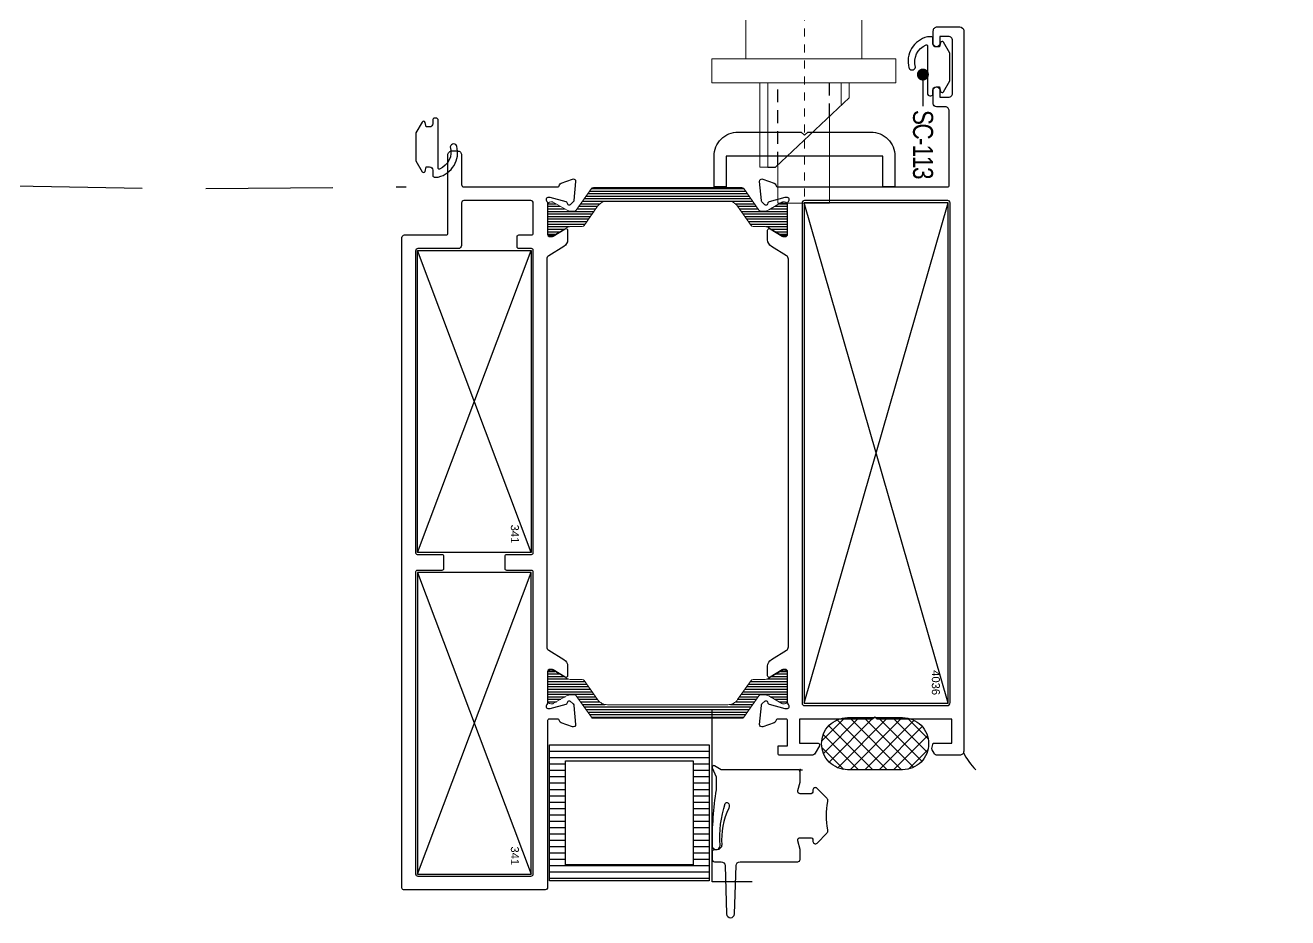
# Model space of a CAD drawing. Header units: millimetres. Extents: x 5429406 to 5440208, y -620941 to -619789.
# Drawn here: x 5434154.39 to 5434170.17, y -620940.76 to -620929.61 of the extents above; entities that cross this region are included whole.
import ezdxf
from ezdxf import colors
from ezdxf.entities.mleader import LeaderData, LeaderLine
from ezdxf.math import Vec2, Vec3

# ---------------------------------------------------------------- set-up
doc = ezdxf.new("R2010")
doc.units = ezdxf.units.MM
doc.header["$LTSCALE"] = 0.05
for name, pattern in [('CENTER', [2, 1.25, -0.25, 0.25, -0.25]), ('DASHDOT', [1, 0.5, -0.25, 0, -0.25]), ('HIDDEN', [9.525, 6.35, -3.175])]:
    doc.linetypes.add(name, pattern=pattern)
for name, color, linetype, lineweight in [('AKS', 8, 'DASHDOT', 20), ('IZ', 7, 'Continuous', 13), ('profil hatch', 253, 'Continuous', 0)]:
    doc.layers.add(name, color=color, linetype=linetype, lineweight=lineweight)
for name, color, linetype in [('aksoy_iz', 8, 'HIDDEN'), ('D-Olcu', 8, 'Continuous'), ('KONTUR', 7, 'Continuous'), ('N_D-Tara-Fitil', 8, 'Continuous'), ('N_Mlz-Fitil', 10, 'Continuous'), ('N_Mlz-Plastik', 172, 'Continuous'), ('N_Mlz-Silikon', 152, 'Continuous'), ('profil no', 7, 'Continuous')]:
    doc.layers.add(name, color=color, linetype=linetype)
doc.styles.add('T3', font='arial.ttf', dxfattribs={"width": 0.8, "height": 2})
pattern_1 = [(360, (5434541.821107, -618680.414315), (2e-14, 0.03175), [])]

# ---------------------------------------------------------------- blocks, each defined once
blk = doc.blocks.new('SC-113')
blk.add_lwpolyline([(-0.04, 4.52, 0.85379), (-0.02, 3.7, -0.380398), (2.76, 2.36, -0.630945), (2.68, 2.2), (-3.3, 2.2, 0.414214), (-3.6, 1.9), (-3.6, 1.75, 0.414214), (-3.35, 1.5), (-2.9, 1.5, -0.414214), (-2.5, 1.1), (-2.5, 0.7), (-3.05, 0.55, 0.339454), (-3.2, 0.36, 0.267949), (-3.1, 0.19), (-1.74, -0.6), (1.74, -0.6), (3.1, 0.19, 0.267949), (3.2, 0.36, 0.339454), (3.05, 0.55), (2.5, 0.7), (2.5, 1.1, -0.414214), (2.9, 1.5), (3.56, 1.5, 0.414214), (3.76, 1.7), (3.76, 2.2, 0.420163), (-0.09, 4.51)], format="xyb")
blk = doc.blocks.new('DILLI KILIT+BAREL DISA ACILIR')
at = {"linetype": 'HIDDEN', "lineweight": -3, "ltscale": 5}
for p, q in [((8.28, -7.15), (8.28, -3)), ((14.72, -13.18), (14.72, -3))]:
    blk.add_line(p, q, dxfattribs=at)
at = {"lineweight": -3, "ltscale": 5}
blk.add_line((16, -13.5), (15.05, -13.5), dxfattribs=at)
at = {"layer": 'AKS', "linetype": 'CENTER'}
blk.add_line((11.41, -19.18), (11.41, 44.98), dxfattribs=at)
at = {"layer": 'IZ', "linetype": 'Continuous', "ltscale": 5}
for p, q in [((75.9, 28.76), (66.73, 28.76)), ((-29.14, 28.16), (-19.96, 28.16))]:
    blk.add_line(p, q, dxfattribs=at)
at = {"layer": 'IZ', "linetype": 'CENTER', "ltscale": 0.5}
blk.add_line((-48.99, 27), (94.15, 27), dxfattribs=at)
at = {"layer": 'IZ'}
for p, q in [((15.05, -13.5), (5.82, -4.84)), ((8.28, -7.15), (8.28, -18)), ((14.72, -13.18), (14.72, -18)), ((8.28, -18), (14.72, -18))]:
    blk.add_line(p, q, dxfattribs=at)
for points in [[(4.25, 0), (4.25, 43), (18.75, 43), (18.75, 0)], [(5.82, -4.84), (5.82, -3)], [(6.82, -3), (6.82, -5.69)], [(16, -3), (16, -13.5), (17, -13.5), (17, -3)]]:
    blk.add_lwpolyline(points, dxfattribs=at)
at = {"layer": 'IZ', "linetype": 'Continuous', "ltscale": 5}
for points in [[(6.5, 18.5), (6.5, 35.5), (-19.5, 35.5), (-19.5, 18.5)], [(16.5, 18.5), (16.5, 35.5), (6.5, 35.5), (6.5, 18.5)], [(16.5, 18.5), (16.5, 35.5), (66.5, 35.5), (66.5, 18.5)], [(-30.55, 22.51), (-30.55, 31.68), (-27.02, 31.68), (-27.02, 22.51)], [(77.31, 23.12), (77.31, 32.29), (73.79, 32.29), (73.79, 23.12)]]:
    blk.add_lwpolyline(points, close=True, dxfattribs=at)
for points in [[(-25.61, 25.33), (-27.73, 25.33), (-27.73, 30.27), (-19.96, 30.27), (-19.96, 26.04), (-20.67, 26.74), (-21.38, 25.33), (-22.08, 25.33), (-22.79, 26.74), (-23.49, 25.33), (-24.9, 26.74), (-25.61, 25.33)], [(72.38, 25.94), (74.49, 25.94), (74.49, 30.88), (66.73, 30.88), (66.73, 26.65), (67.44, 27.35), (68.14, 25.94), (68.85, 25.94), (69.55, 27.35), (70.26, 25.94), (71.67, 27.35), (72.38, 25.94)]]:
    blk.add_lwpolyline(points, dxfattribs=at)
at = {"layer": 'IZ'}
blk.add_lwpolyline([(0, -3), (0, 0), (23, 0), (23, -3)], close=True, dxfattribs=at)
at = {"layer": 'IZ', "linetype": 'Continuous', "ltscale": 5}
for centre, radius in [((-36.89, 27), 8.11), ((83.31, 27), 8.11), ((-41.13, 27), 2.47), ((87.55, 27), 2.47)]:
    blk.add_circle(centre, radius, dxfattribs=at)
blk = doc.blocks.new('_DOT')
at = {"color": 0, "linetype": 'ByBlock'}
blk.add_line((-0.5, 0), (-1, 0), dxfattribs=at)
at = {"linetype": 'ByBlock', "const_width": 0.5}
blk.add_lwpolyline([(-0.25, 0, 1), (0.25, 0, 1)], format="xyb", close=True, dxfattribs=at)

msp = doc.modelspace()

# ---------------------------------------------------------------- hatches: boundary and pattern name
at = {"layer": 'N_D-Tara-Fitil', "transparency": 33554541}
h = msp.add_hatch(dxfattribs=at)
h.set_pattern_fill('ANSI31', color=256, scale=0.01, angle=-45, style=0)
h.set_pattern_definition(pattern_1)
edge = h.paths.add_edge_path()
edge.add_line((5434160.99, -620931.82), (5434161.156, -620931.916))
edge.add_arc((5434161.216, -620931.812), 0.12, 600, 630)
edge.add_line((5434161.216, -620931.932), (5434161.253, -620931.932))
edge.add_arc((5434161.253, -620931.902), 0.03, 630, 685)
edge.add_line((5434161.278, -620931.92), (5434161.467, -620931.65))
edge.add_arc((5434161.491, -620931.667), 0.03, 450, 505, ccw=False)
edge.add_line((5434161.491, -620931.637), (5434163.347, -620931.637))
edge.add_arc((5434163.347, -620931.667), 0.03, 755, 810, ccw=False)
edge.add_line((5434163.371, -620931.65), (5434163.56, -620931.92))
edge.add_arc((5434163.585, -620931.902), 0.03, 575, 630)
edge.add_line((5434163.585, -620931.932), (5434163.622, -620931.932))
edge.add_arc((5434163.622, -620931.812), 0.12, 630, 660)
edge.add_line((5434163.682, -620931.916), (5434163.848, -620931.82))
edge.add_arc((5434163.858, -620931.837), 0.02, 450, 480, ccw=False)
edge.add_line((5434163.858, -620931.817), (5434163.879, -620931.817))
edge.add_arc((5434163.879, -620931.857), 0.04, 360, 450, ccw=False)
edge.add_line((5434163.919, -620931.857), (5434163.919, -620931.907))
edge.add_line((5434163.919, -620931.907), (5434163.919, -620932.147))
edge.add_line((5434163.919, -620932.147), (5434163.919, -620932.197))
edge.add_arc((5434163.879, -620932.197), 0.04, 630, 720, ccw=False)
edge.add_line((5434163.879, -620932.237), (5434163.858, -620932.237))
edge.add_arc((5434163.858, -620932.217), 0.02, 600, 630, ccw=False)
edge.add_line((5434163.848, -620932.235), (5434163.682, -620932.139))
edge.add_arc((5434163.622, -620932.242), 0.12, 780, 810)
edge.add_line((5434163.622, -620932.122), (5434163.486, -620932.122))
edge.add_arc((5434163.486, -620932.092), 0.03, 575, 630, ccw=False)
edge.add_line((5434163.461, -620932.11), (5434163.294, -620931.871))
edge.add_arc((5434163.171, -620931.957), 0.15, 755, 810)
edge.add_line((5434163.171, -620931.807), (5434161.667, -620931.807))
edge.add_arc((5434161.667, -620931.957), 0.15, 450, 505)
edge.add_line((5434161.544, -620931.871), (5434161.377, -620932.11))
edge.add_arc((5434161.352, -620932.092), 0.03, 630, 685, ccw=False)
edge.add_line((5434161.352, -620932.122), (5434161.216, -620932.122))
edge.add_arc((5434161.216, -620932.242), 0.12, 450, 480)
edge.add_line((5434161.156, -620932.139), (5434160.99, -620932.235))
edge.add_arc((5434160.98, -620932.217), 0.02, 630, 660, ccw=False)
edge.add_line((5434160.98, -620932.237), (5434160.959, -620932.237))
edge.add_arc((5434160.959, -620932.197), 0.04, 540, 630, ccw=False)
edge.add_line((5434160.919, -620932.197), (5434160.919, -620932.147))
edge.add_line((5434160.919, -620932.147), (5434160.919, -620931.907))
edge.add_line((5434160.919, -620931.907), (5434160.919, -620931.857))
edge.add_arc((5434160.959, -620931.857), 0.04, 450, 540, ccw=False)
edge.add_line((5434160.959, -620931.817), (5434160.98, -620931.817))
edge.add_arc((5434160.98, -620931.837), 0.02, 420, 450, ccw=False)
h = msp.add_hatch(dxfattribs=at)
h.set_pattern_fill('ANSI31', color=256, scale=0.01, angle=-45, style=0)
h.set_pattern_definition(pattern_1)
edge = h.paths.add_edge_path()
edge.add_line((5434160.99, -620938.084), (5434161.156, -620937.988))
edge.add_arc((5434161.216, -620938.092), 0.12, 450, 480, ccw=False)
edge.add_line((5434161.216, -620937.972), (5434161.253, -620937.972))
edge.add_arc((5434161.253, -620938.002), 0.03, 395, 450, ccw=False)
edge.add_line((5434161.278, -620937.985), (5434161.467, -620938.254))
edge.add_arc((5434161.491, -620938.237), 0.03, 575, 630)
edge.add_line((5434161.491, -620938.267), (5434163.347, -620938.267))
edge.add_arc((5434163.347, -620938.237), 0.03, 270, 325)
edge.add_line((5434163.371, -620938.254), (5434163.56, -620937.985))
edge.add_arc((5434163.585, -620938.002), 0.03, 450, 505, ccw=False)
edge.add_line((5434163.585, -620937.972), (5434163.622, -620937.972))
edge.add_arc((5434163.622, -620938.092), 0.12, 420, 450, ccw=False)
edge.add_line((5434163.682, -620937.988), (5434163.848, -620938.084))
edge.add_arc((5434163.858, -620938.067), 0.02, 600, 630)
edge.add_line((5434163.858, -620938.087), (5434163.879, -620938.087))
edge.add_arc((5434163.879, -620938.047), 0.04, 630, 720)
edge.add_line((5434163.919, -620938.047), (5434163.919, -620937.997))
edge.add_line((5434163.919, -620937.997), (5434163.919, -620937.757))
edge.add_line((5434163.919, -620937.757), (5434163.919, -620937.707))
edge.add_arc((5434163.879, -620937.707), 0.04, 360, 450)
edge.add_line((5434163.879, -620937.667), (5434163.858, -620937.667))
edge.add_arc((5434163.858, -620937.687), 0.02, 450, 480)
edge.add_line((5434163.848, -620937.67), (5434163.682, -620937.766))
edge.add_arc((5434163.622, -620937.662), 0.12, 270, 300, ccw=False)
edge.add_line((5434163.622, -620937.782), (5434163.486, -620937.782))
edge.add_arc((5434163.486, -620937.812), 0.03, 450, 505)
edge.add_line((5434163.461, -620937.795), (5434163.294, -620938.033))
edge.add_arc((5434163.171, -620937.947), 0.15, 270, 325, ccw=False)
edge.add_line((5434163.171, -620938.097), (5434161.667, -620938.097))
edge.add_arc((5434161.667, -620937.947), 0.15, 575, 630, ccw=False)
edge.add_line((5434161.544, -620938.033), (5434161.377, -620937.795))
edge.add_arc((5434161.352, -620937.812), 0.03, 395, 450)
edge.add_line((5434161.352, -620937.782), (5434161.216, -620937.782))
edge.add_arc((5434161.216, -620937.662), 0.12, 600, 630, ccw=False)
edge.add_line((5434161.156, -620937.766), (5434160.99, -620937.67))
edge.add_arc((5434160.98, -620937.687), 0.02, 420, 450)
edge.add_line((5434160.98, -620937.667), (5434160.959, -620937.667))
edge.add_arc((5434160.959, -620937.707), 0.04, 450, 540)
edge.add_line((5434160.919, -620937.707), (5434160.919, -620937.757))
edge.add_line((5434160.919, -620937.757), (5434160.919, -620937.997))
edge.add_line((5434160.919, -620937.997), (5434160.919, -620938.047))
edge.add_arc((5434160.959, -620938.047), 0.04, 540, 630)
edge.add_line((5434160.959, -620938.087), (5434160.98, -620938.087))
edge.add_arc((5434160.98, -620938.067), 0.02, 630, 660)
h = msp.add_hatch(dxfattribs=at)
h.set_pattern_fill('ANSI31', color=256, scale=0.025, angle=-45, style=0)
h.set_pattern_definition([(360, (5434552.249026, -618680.22137), (6e-14, 0.079375), [])])
h.paths.add_polyline_path([(5434161.144, -620940.097), (5434161.144, -620938.797), (5434162.737, -620938.797), (5434162.737, -620940.097)], flags=16)
h.paths.add_polyline_path([(5434160.944, -620940.297), (5434160.944, -620938.597), (5434162.937, -620938.597), (5434162.937, -620940.297)])
at = {"layer": 'N_Mlz-Silikon', "transparency": 33554541}
h = msp.add_hatch(dxfattribs=at)
h.set_pattern_fill('ANSI37', color=256, scale=0.04, angle=-90, style=0)
h.set_pattern_definition([(315, (5434540.75549, -618680.23451), (0.089802561, 0.089802561), []), (45, (5434540.75549, -618680.23451), (-0.089802561, 0.089802561), [])])
edge = h.paths.add_edge_path()
edge.add_arc((5434165.356, -620938.584), 0.325, 630, 720, ccw=False)
edge.add_line((5434165.356, -620938.909), (5434164.668, -620938.909))
edge.add_arc((5434164.668, -620938.584), 0.325, 540, 630, ccw=False)
edge.add_arc((5434164.668, -620938.584), 0.325, 450, 540, ccw=False)
edge.add_line((5434164.668, -620938.259), (5434165.356, -620938.259))
edge.add_arc((5434165.356, -620938.584), 0.325, 720, 810, ccw=False)

# ---------------------------------------------------------------- linework, layer by layer
at = {"color": 8, "transparency": 33554541}
for p, q in [((5434164.08, -620938.914, -245.25), (5434164.07, -620938.903, -245.25)), ((5434164.07, -620938.914, -245.25), (5434164.079, -620938.904, -245.25)), ((5434164.075, -620938.939, -245.25), (5434164.075, -620938.909, -245.25)), ((5434164.075, -620938.909, -245.25), (5434164.105, -620938.909, -245.25))]:
    msp.add_line(p, q, dxfattribs=at)
at = {"linetype": 'Continuous', "transparency": 33554541, "elevation": -245.25}
msp.add_lwpolyline([(5434164.169, -620930.944), (5434164.959, -620930.944, -0.414214), (5434165.259, -620931.244), (5434165.259, -620931.629), (5434165.109, -620931.629), (5434165.109, -620931.244), (5434163.149, -620931.244), (5434163.149, -620931.629), (5434162.999, -620931.629), (5434162.999, -620931.244, -0.414214), (5434163.299, -620930.944), (5434164.089, -620930.944), (5434164.129, -620930.984)], format="xyb", close=True, dxfattribs=at)
at = {"color": 6, "lineweight": -3, "ltscale": 5, "transparency": 33554541, "elevation": -245.25}
msp.add_lwpolyline([(5434161.248, -620938.107), (5434161.269, -620938.343, -0.548619), (5434161.229, -620938.374), (5434161.088, -620938.323, -0.263733), (5434161.068, -620938.3, 0.359517), (5434161.039, -620938.276), (5434160.939, -620938.276, 0.414214), (5434160.919, -620938.296), (5434160.919, -620940.379, -0.414214), (5434160.889, -620940.409), (5434159.119, -620940.409, -0.414214), (5434159.099, -620940.389), (5434159.099, -620932.259, -0.414214), (5434159.129, -620932.229), (5434159.653, -620932.229, 0.414214), (5434159.673, -620932.209), (5434159.673, -620931.229, -0.414214), (5434159.723, -620931.179), (5434159.793, -620931.179, -0.414214), (5434159.843, -620931.229), (5434159.843, -620931.599, 0.414214), (5434159.873, -620931.629), (5434161.039, -620931.629, 0.359517), (5434161.068, -620931.604, -0.263733), (5434161.088, -620931.582), (5434161.229, -620931.53, -0.548619), (5434161.269, -620931.561), (5434161.248, -620931.798, -0.176327), (5434161.24, -620931.816), (5434161.203, -620931.853, -0.57735), (5434161.17, -620931.844), (5434161.165, -620931.827, 0.267949), (5434161.151, -620931.813), (5434160.953, -620931.76, 0.065543), (5434160.945, -620931.759), (5434160.929, -620931.759, 0.6885), (5434160.909, -620931.811, -0.213422), (5434160.919, -620931.833), (5434160.919, -620932.219, 0.414214), (5434160.949, -620932.249), (5434160.971, -620932.249, 0.137852), (5434160.987, -620932.244), (5434161.139, -620932.151, -0.585498), (5434161.169, -620932.169), (5434161.169, -620932.288, -0.261434), (5434161.121, -620932.373), (5434160.933, -620932.488, 0.261434), (5434160.909, -620932.531), (5434160.909, -620937.374, 0.261433), (5434160.933, -620937.417), (5434161.121, -620937.531, -0.261439), (5434161.169, -620937.617), (5434161.169, -620937.736, -0.414214), (5434161.149, -620937.756, -0.137852), (5434161.139, -620937.753), (5434160.987, -620937.66, 0.137852), (5434160.971, -620937.656), (5434160.949, -620937.656, 0.414214), (5434160.919, -620937.686), (5434160.919, -620938.071, -0.213422), (5434160.909, -620938.094, 0.6885), (5434160.929, -620938.146), (5434160.945, -620938.146, 0.065543), (5434160.953, -620938.145), (5434161.151, -620938.092, 0.267949), (5434161.165, -620938.078), (5434161.17, -620938.061, -0.57735), (5434161.203, -620938.052), (5434161.24, -620938.088, -0.176327)], format="xyb", close=True, dxfattribs=at)
msp.add_lwpolyline([(5434160.739, -620932.419, 0.414214), (5434160.719, -620932.399), (5434160.559, -620932.399, -0.414214), (5434160.539, -620932.379), (5434160.539, -620932.249, -0.414214), (5434160.559, -620932.229), (5434160.719, -620932.229, 0.414214), (5434160.739, -620932.209), (5434160.739, -620931.829, 0.414214), (5434160.709, -620931.799), (5434159.873, -620931.799, 0.414214), (5434159.843, -620931.829), (5434159.843, -620932.359, -0.414214), (5434159.803, -620932.399), (5434159.299, -620932.399, 0.414214), (5434159.269, -620932.429), (5434159.269, -620936.199, 0.414214), (5434159.289, -620936.219), (5434159.599, -620936.219, -0.414214), (5434159.619, -620936.239), (5434159.619, -620936.399, -0.414214), (5434159.599, -620936.419), (5434159.289, -620936.419, 0.414214), (5434159.269, -620936.439), (5434159.269, -620940.209, 0.414214), (5434159.299, -620940.239), (5434160.709, -620940.239, 0.414214), (5434160.739, -620940.209), (5434160.739, -620936.439, 0.414214), (5434160.719, -620936.419), (5434160.409, -620936.419, -0.414214), (5434160.389, -620936.399), (5434160.389, -620936.239, -0.414214), (5434160.409, -620936.219), (5434160.719, -620936.219, 0.414214), (5434160.739, -620936.199), (5434160.739, -620932.419)], format="xyb", dxfattribs=at)
at = {"color": 1, "transparency": 33554541, "elevation": -245.25}
msp.add_lwpolyline([(5434163.475, -620940.309), (5434162.975, -620940.309), (5434162.975, -620938.159)], dxfattribs=at)
at = {"color": 8, "transparency": 33554541}
msp.add_circle((5434164.075, -620938.909, -245.25), 0.005, dxfattribs=at)
at = {"layer": 'aksoy_iz', "ltscale": 5, "transparency": 33554541}
msp.add_arc((5434156.882, -620821.53, -523.628), 110.122, 183.16001, 271.17993, dxfattribs=at)
at = {"layer": 'D-Olcu', "transparency": 33554541}
for p, q in [((5434164.124, -620938.079, -245.25), (5434165.924, -620931.829, -245.25)), ((5434165.924, -620938.079, -245.25), (5434164.124, -620931.829, -245.25)), ((5434160.714, -620936.194, -245.25), (5434159.294, -620932.424, -245.25)), ((5434159.294, -620936.194, -245.25), (5434160.714, -620932.424, -245.25)), ((5434159.294, -620940.214, -245.25), (5434160.714, -620936.444, -245.25)), ((5434159.294, -620936.444, -245.25), (5434160.714, -620940.214, -245.25))]:
    msp.add_line(p, q, dxfattribs=at)
at = {"layer": 'D-Olcu', "transparency": 33554541, "elevation": -245.25}
msp.add_lwpolyline([(5434164.124, -620931.829), (5434164.124, -620938.079), (5434165.924, -620938.079), (5434165.924, -620931.829), (5434164.124, -620931.829)], dxfattribs=at)
for points in [[(5434160.714, -620932.424), (5434160.714, -620936.194), (5434159.294, -620936.194), (5434159.294, -620932.424)], [(5434160.714, -620940.214), (5434160.714, -620936.444), (5434159.294, -620936.444), (5434159.294, -620940.214)]]:
    msp.add_lwpolyline(points, close=True, dxfattribs=at)
at = {"layer": 'KONTUR', "color": 6, "transparency": 33554541, "elevation": -245.25}
for points in [[(5434163.669, -620937.617, -0.261439), (5434163.717, -620937.531), (5434163.905, -620937.417, 0.261433), (5434163.929, -620937.374), (5434163.929, -620932.531, 0.261434), (5434163.905, -620932.488), (5434163.717, -620932.373, -0.261434), (5434163.669, -620932.288), (5434163.669, -620932.169, -0.585498), (5434163.699, -620932.151), (5434163.851, -620932.244, 0.137852), (5434163.867, -620932.249), (5434163.889, -620932.249, 0.414214), (5434163.919, -620932.219), (5434163.919, -620931.833, -0.213422), (5434163.929, -620931.811, 0.6885), (5434163.909, -620931.759), (5434163.893, -620931.759, 0.065543), (5434163.885, -620931.76), (5434163.687, -620931.813, 0.267949), (5434163.673, -620931.827), (5434163.668, -620931.844, -0.57735), (5434163.635, -620931.853), (5434163.598, -620931.816, -0.176327), (5434163.59, -620931.798), (5434163.569, -620931.561, -0.548619), (5434163.609, -620931.53), (5434163.75, -620931.582, -0.263733), (5434163.77, -620931.604, 0.359517), (5434163.799, -620931.629), (5434165.919, -620931.629, 0.414214), (5434165.939, -620931.609), (5434165.939, -620930.679, 0.414214), (5434165.889, -620930.629), (5434165.779, -620930.629, -0.414214), (5434165.739, -620930.589), (5434165.739, -620930.419, -1), (5434165.819, -620930.419), (5434165.819, -620930.509), (5434165.929, -620930.509, 0.414214), (5434165.979, -620930.459), (5434165.979, -620929.799, 0.414214), (5434165.929, -620929.749), (5434165.819, -620929.749), (5434165.819, -620929.839, -1), (5434165.739, -620929.839), (5434165.739, -620929.679, -0.414214), (5434165.789, -620929.629), (5434166.069, -620929.629, -0.414212), (5434166.119, -620929.679), (5434166.119, -620938.679, -0.414214), (5434166.069, -620938.729), (5434165.791, -620938.729, -0.267858), (5434165.748, -620938.704), (5434165.723, -620938.661, -0.198991), (5434165.721, -620938.646), (5434165.739, -620938.579), (5434165.969, -620938.579), (5434165.969, -620938.279), (5434165.039, -620938.279), (5434165.009, -620938.249), (5434164.979, -620938.279), (5434164.069, -620938.279), (5434164.069, -620938.579), (5434164.299, -620938.579, -0.57735), (5434164.316, -620938.609), (5434164.261, -620938.704, -0.267946), (5434164.218, -620938.729), (5434163.969, -620938.729), (5434163.819, -620938.729, -0.414214), (5434163.799, -620938.709), (5434163.799, -620938.609), (5434163.919, -620938.609), (5434163.919, -620938.296, 0.414214), (5434163.899, -620938.276), (5434163.799, -620938.276, 0.359517), (5434163.77, -620938.3, -0.263733), (5434163.75, -620938.323), (5434163.609, -620938.374, -0.548619), (5434163.569, -620938.343), (5434163.59, -620938.107, -0.176327), (5434163.598, -620938.088), (5434163.635, -620938.052, -0.57735), (5434163.668, -620938.061), (5434163.673, -620938.078, 0.267949), (5434163.687, -620938.092), (5434163.885, -620938.145, 0.065543), (5434163.893, -620938.146), (5434163.909, -620938.146, 0.6885), (5434163.929, -620938.094, -0.213422), (5434163.919, -620938.071), (5434163.919, -620937.686, 0.414214), (5434163.889, -620937.656), (5434163.867, -620937.656, 0.137852), (5434163.851, -620937.66), (5434163.699, -620937.753, -0.137852), (5434163.689, -620937.756, -0.414214), (5434163.669, -620937.736)], [(5434165.919, -620931.799), (5434164.129, -620931.799, 0.414214), (5434164.099, -620931.829), (5434164.099, -620938.079, 0.414214), (5434164.129, -620938.109), (5434165.909, -620938.109, 0.414214), (5434165.949, -620938.069), (5434165.949, -620931.829, 0.414213)]]:
    msp.add_lwpolyline(points, format="xyb", close=True, dxfattribs=at)
at = {"layer": 'N_Mlz-Fitil', "lineweight": 20, "transparency": 33554541, "elevation": -245.25}
for points in [[(5434160.99, -620931.82), (5434161.156, -620931.916, 0.131652), (5434161.216, -620931.932), (5434161.253, -620931.932, 0.244698), (5434161.278, -620931.92), (5434161.467, -620931.65, -0.244698), (5434161.491, -620931.637), (5434163.347, -620931.637, -0.244698), (5434163.371, -620931.65), (5434163.56, -620931.92, 0.244698), (5434163.585, -620931.932), (5434163.622, -620931.932, 0.131652), (5434163.682, -620931.916), (5434163.848, -620931.82, -0.131652), (5434163.858, -620931.817), (5434163.879, -620931.817, -0.414214), (5434163.919, -620931.857), (5434163.919, -620931.907), (5434163.919, -620932.147), (5434163.919, -620932.197, -0.414214), (5434163.879, -620932.237), (5434163.858, -620932.237, -0.131652), (5434163.848, -620932.235), (5434163.682, -620932.139, 0.131652), (5434163.622, -620932.122), (5434163.486, -620932.122, -0.244698), (5434163.461, -620932.11), (5434163.294, -620931.871, 0.244698), (5434163.171, -620931.807), (5434161.667, -620931.807, 0.244698), (5434161.544, -620931.871), (5434161.377, -620932.11, -0.244698), (5434161.352, -620932.122), (5434161.216, -620932.122, 0.131652), (5434161.156, -620932.139), (5434160.99, -620932.235, -0.131652), (5434160.98, -620932.237), (5434160.959, -620932.237, -0.414214), (5434160.919, -620932.197), (5434160.919, -620932.147), (5434160.919, -620931.907), (5434160.919, -620931.857, -0.414214), (5434160.959, -620931.817), (5434160.98, -620931.817, -0.131652)], [(5434160.99, -620938.084), (5434161.156, -620937.988, -0.131652), (5434161.216, -620937.972), (5434161.253, -620937.972, -0.244698), (5434161.278, -620937.985), (5434161.467, -620938.254, 0.244698), (5434161.491, -620938.267), (5434163.347, -620938.267, 0.244698), (5434163.371, -620938.254), (5434163.56, -620937.985, -0.244698), (5434163.585, -620937.972), (5434163.622, -620937.972, -0.131652), (5434163.682, -620937.988), (5434163.848, -620938.084, 0.131652), (5434163.858, -620938.087), (5434163.879, -620938.087, 0.414214), (5434163.919, -620938.047), (5434163.919, -620937.997), (5434163.919, -620937.757), (5434163.919, -620937.707, 0.414214), (5434163.879, -620937.667), (5434163.858, -620937.667, 0.131652), (5434163.848, -620937.67), (5434163.682, -620937.766, -0.131652), (5434163.622, -620937.782), (5434163.486, -620937.782, 0.244698), (5434163.461, -620937.795), (5434163.294, -620938.033, -0.244698), (5434163.171, -620938.097), (5434161.667, -620938.097, -0.244698), (5434161.544, -620938.033), (5434161.377, -620937.795, 0.244698), (5434161.352, -620937.782), (5434161.216, -620937.782, -0.131652), (5434161.156, -620937.766), (5434160.99, -620937.67, 0.131652), (5434160.98, -620937.667), (5434160.959, -620937.667, 0.414214), (5434160.919, -620937.707), (5434160.919, -620937.757), (5434160.919, -620937.997), (5434160.919, -620938.047, 0.414214), (5434160.959, -620938.087), (5434160.98, -620938.087, 0.131652)]]:
    msp.add_lwpolyline(points, format="xyb", close=True, dxfattribs=at)
at = {"layer": 'N_Mlz-Fitil', "transparency": 33554541, "elevation": -245.25}
msp.add_lwpolyline([(5434163.087, -620940.059, -0.405243), (5434163.137, -620940.107), (5434163.155, -620940.71, 0.969739), (5434163.255, -620940.71), (5434163.274, -620940.107, -0.405243), (5434163.324, -620940.059), (5434164.045, -620940.059, 0.414214), (5434164.075, -620940.029), (5434164.075, -620939.904), (5434164.046, -620939.796, -0.493145), (5434164.075, -620939.759), (5434164.213, -620939.759, -0.388879), (5434164.233, -620939.777), (5434164.235, -620939.806, 0.63707), (5434164.287, -620939.825), (5434164.407, -620939.704, 0.24542), (5434164.421, -620939.66, -0.08886), (5434164.421, -620939.307, 0.24542), (5434164.407, -620939.263), (5434164.287, -620939.142, 0.63707), (5434164.235, -620939.161), (5434164.233, -620939.19, -0.388879), (5434164.213, -620939.209), (5434164.075, -620939.209, -0.493145), (5434164.046, -620939.171), (5434164.074, -620939.066, 0.065543), (5434164.075, -620939.059), (5434164.075, -620938.939, 0.414214), (5434164.045, -620938.909), (5434163.089, -620938.909), (5434163.005, -620938.861, 0.719515), (5434162.977, -620938.886), (5434163.025, -620938.998), (5434163.025, -620939.159, 0.043809), (5434162.975, -620939.855, 1.011469), (5434163.075, -620939.858, -0.097794), (5434163.139, -620939.331, -0.52267), (5434163.171, -620939.322, -0.386536), (5434163.182, -620939.388, 0.128678), (5434163.095, -620939.849, -0.414214), (5434163.035, -620939.909), (5434163.005, -620939.909, 0.414214), (5434162.975, -620939.939), (5434162.975, -620940.029, 0.414214), (5434163.005, -620940.059)], format="xyb", close=True, dxfattribs=at)
at = {"layer": 'N_Mlz-Plastik', "transparency": 33554541, "elevation": -245.25}
for points in [[(5434160.944, -620940.297), (5434160.944, -620938.597), (5434162.937, -620938.597), (5434162.937, -620940.297)], [(5434161.144, -620940.097), (5434161.144, -620938.797), (5434162.737, -620938.797), (5434162.737, -620940.097)]]:
    msp.add_lwpolyline(points, close=True, dxfattribs=at)
at = {"layer": 'N_Mlz-Silikon', "transparency": 33554541, "elevation": -245.25}
msp.add_lwpolyline([(5434165.681, -620938.584), (5434165.681, -620938.584, -0.414214), (5434165.356, -620938.909), (5434164.668, -620938.909, -0.414214), (5434164.343, -620938.584), (5434164.343, -620938.584, -0.414214), (5434164.668, -620938.259), (5434165.356, -620938.259, -0.414214)], format="xyb", close=True, dxfattribs=at)
at = {"layer": 'N_Mlz-Silikon', "transparency": 33554541}
msp.add_arc((5434166.82, -620938.349, -245.25), 0.785, 206.1948, 225.4945, dxfattribs=at)

# ---------------------------------------------------------------- block references
at = {"lineweight": -3, "transparency": 33554541, "xscale": -0.1, "yscale": 0.1, "zscale": 0.1}
msp.add_blockref('DILLI KILIT+BAREL DISA ACILIR', (5434165.27, -620930.03, -69.554), dxfattribs=at)
at = {"layer": 'profil no', "linetype": 'Continuous', "ltscale": 5, "transparency": 33554541, "xscale": 0.1, "yscale": 0.1, "zscale": 0.1}
for p, rotation in [((5434165.885, -620930.13, -245.25), 90), ((5434159.333, -620931.129, -245.25), 270)]:
    msp.add_blockref('SC-113', p, dxfattribs=dict(at, rotation=rotation))

# ---------------------------------------------------------------- texts
at = {"layer": 'profil hatch', "color": 2, "transparency": 33554541, "char_height": 0.1, "attachment_point": 3, "rotation": 270, "style": 'T3'}
for s, insert in [('{\\W1;341}', (5434160.56, -620936.081, -245.25)), ('{\\W1;4036}', (5434165.821, -620937.977, -245.25)), ('{\\W1;341}', (5434160.56, -620940.101, -245.25))]:
    msp.add_mtext(s, dxfattribs=dict(at, insert=insert))

# ---------------------------------------------------------------- leaders
at = {"layer": 'profil no', "transparency": 33554541}
ml = msp.add_multileader_mtext('Standard', dxfattribs=at)
ml.set_content('{\\T0.9;SC-113}', color=256, style='T3')
ml.set_leader_properties()
ml.set_arrow_properties(name='DOT')
ml.build(insert=Vec2(0, 0))
ml.multileader.update_dxf_attribs({"dogleg_length": 0.1, "arrow_head_size": 0.15})
ctx = ml.context
ctx.base_point, ctx.char_height, ctx.arrow_head_size, ctx.landing_gap_size, ctx.plane_origin, ctx.plane_x_axis, ctx.plane_y_axis = Vec3(5434165.609, -620930.618, -245.25), 0.25, 0.15, 0.05, Vec3(5434165.609, -620936.335, -245.25), Vec3(0, -1), Vec3(1, 0)
notes = []
notes.append((ctx, [(0, (1, 1, 0), (5434165.609, -620930.608, -245.25), (0, -1), 0.01, [(0, [(5434165.609, -620930.225, -245.25)], 0, [])])]))
ctx.mtext.insert, ctx.mtext.text_direction, ctx.mtext.rotation, ctx.mtext.flow_direction = Vec3(5434165.736, -620930.668, -245.25), Vec3(0, -1), 4.712389, 5
for ctx, leaders in notes:
    for number, flags, end, landing, length, lines in leaders:
        leader = LeaderData()
        leader.index, (leader.has_last_leader_line, leader.has_dogleg_vector, leader.attachment_direction) = number, flags
        leader.last_leader_point, leader.dogleg_vector, leader.dogleg_length = Vec3(end), Vec3(landing), length
        for number, points, colour, breaks in lines:
            line = LeaderLine()
            line.index, line.vertices, line.color, line.breaks = number, Vec3.list(points), colors.encode_raw_color(colour), breaks
            leader.lines.append(line)
        ctx.leaders.append(leader)

doc.saveas('drawing.dxf')
